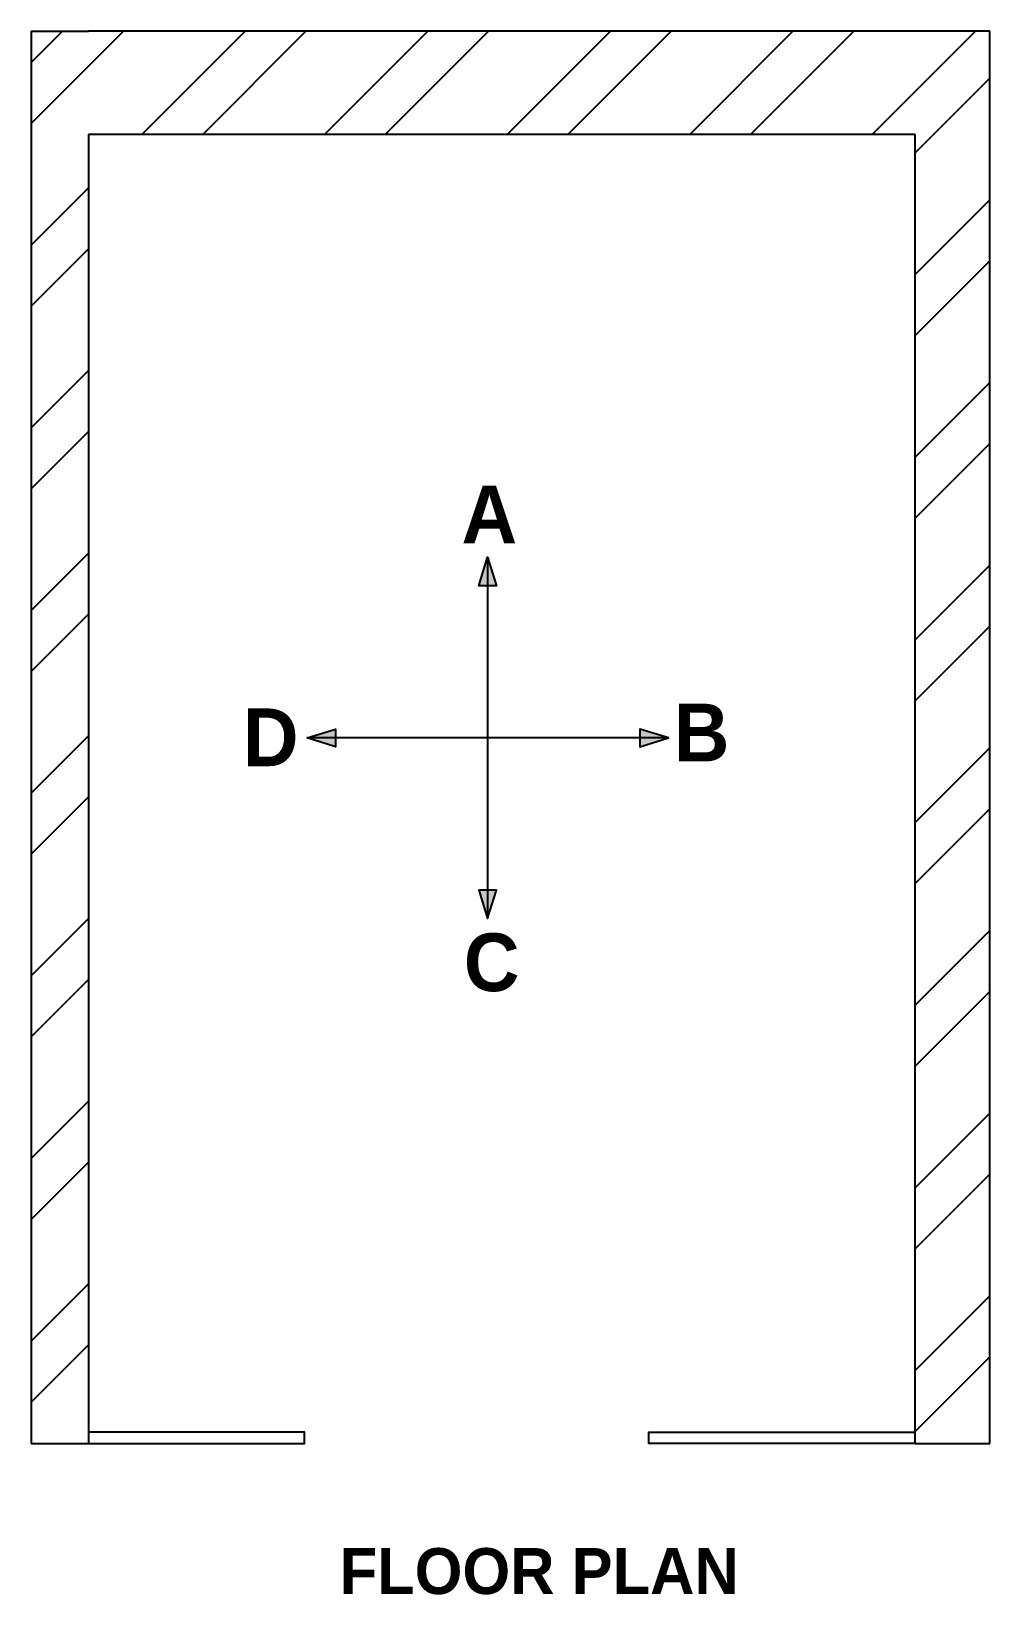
# Model space of a CAD drawing. Header units: inches. Extents: x 9636 to 21597, y -10243 to 557.
# Drawn here: x 10537.3 to 10620.8, y -4376.5 to -4240.3 of the extents above; entities that cross this region are included whole.
import ezdxf

# ---------------------------------------------------------------- set-up
doc = ezdxf.new("R2010")
doc.units = ezdxf.units.IN
doc.header["$MEASUREMENT"] = 0
doc.layers.add('.', color=30, linetype='Continuous')
doc.layers.add('IEL-HATCH-002', color=7, linetype='Continuous')
doc.styles.add('HEMI', font='stylu.ttf')

# ---------------------------------------------------------------- blocks, each defined once
blk = doc.blocks.new('3er')
at = {"layer": '.', "true_color": 0x991b1e}
h = blk.add_hatch(color=244, dxfattribs=at)
h.dxf.hatch_style = 1
h.paths.add_polyline_path([(8815.12, -1433.88), (8814.52, -1435.86), (8815.12, -1435.86)])
h.paths.add_polyline_path([(8815.12, -1433.88), (8815.12, -1435.86), (8815.73, -1435.86)])
h = blk.add_hatch(color=244, dxfattribs=at)
h.dxf.hatch_style = 1
h.paths.add_polyline_path([(8802.61, -1446.39), (8804.59, -1447), (8804.59, -1446.39)])
h.paths.add_polyline_path([(8802.61, -1446.39), (8804.59, -1446.39), (8804.59, -1445.79)])
h = blk.add_hatch(color=244, dxfattribs=at)
h.dxf.hatch_style = 1
h.paths.add_polyline_path([(8827.64, -1446.39), (8825.66, -1447), (8825.66, -1446.39)])
h.paths.add_polyline_path([(8827.64, -1446.39), (8825.66, -1446.39), (8825.66, -1445.79)])
h = blk.add_hatch(color=244, dxfattribs=at)
h.dxf.hatch_style = 1
h.paths.add_polyline_path([(8815.12, -1458.9), (8814.52, -1456.93), (8815.12, -1456.93)])
h.paths.add_polyline_path([(8815.12, -1458.9), (8815.12, -1456.93), (8815.73, -1456.93)])
at = {"color": 244, "true_color": 0x991b1e}
for p, q in [((8815.12, -1433.88), (8815.12, -1458.9)), ((8827.64, -1446.39), (8802.61, -1446.39))]:
    blk.add_line(p, q, dxfattribs=at)
for points in [[(8815.12, -1435.86), (8814.52, -1435.86), (8815.12, -1433.88), (8815.73, -1435.86)], [(8804.59, -1446.39), (8804.59, -1447), (8802.61, -1446.39), (8804.59, -1445.79)], [(8825.66, -1446.39), (8825.66, -1447), (8827.64, -1446.39), (8825.66, -1445.79)], [(8815.12, -1456.93), (8814.52, -1456.93), (8815.12, -1458.9), (8815.73, -1456.93)]]:
    blk.add_lwpolyline(points, close=True, dxfattribs=at)
at = {"color": 242, "true_color": 0xcd2027, "char_height": 4, "attachment_point": 1, "style": 'HEMI'}
for s, insert in [('\\pxqc;{\\fStylus BT|b1|i0|c0|p34;A}', (8811.13, -1428.92)), ('\\pxqc;{\\fStylus BT|b1|i0|c0|p34;\\C240;\\c2367469;B}', (8825.83, -1444.02))]:
    blk.add_mtext_dynamic_manual_height_columns(s, width=8.2169, gutter_width=12.5, heights=[0], dxfattribs=dict(at, insert=insert))
at = {"color": 244, "true_color": 0x991b1e, "char_height": 4, "attachment_point": 1, "style": 'HEMI'}
for s, insert in [('\\pxqc;{\\fStylus BT|b1|i0|c0|p34;\\C240;\\c2367469;D}', (8795.98, -1444.35)), ('\\pxqc;{\\fStylus BT|b1|i0|c0|p34;\\C240;\\c2367469;C}', (8811.29, -1459.93))]:
    blk.add_mtext_dynamic_manual_height_columns(s, width=8.2169, gutter_width=12.5, heights=[0], dxfattribs=dict(at, insert=insert))

msp = doc.modelspace()

# ---------------------------------------------------------------- hatches: boundary and pattern name
at = {"layer": 'IEL-HATCH-002', "true_color": 0xf27172, "transparency": 33554687}
h = msp.add_hatch(dxfattribs=at)
h.set_pattern_fill('ANSI32', color=11, scale=30)
h.paths.add_polyline_path([(10620.78, -4240.3), (10542.28, -4240.3), (10537.28, -4240.3), (10537.28, -4363.3), (10542.28, -4363.3), (10542.28, -4249.3), (10566.27, -4249.3), (10590.26, -4249.3), (10614.26, -4249.3), (10614.28, -4249.3), (10614.28, -4363.3), (10620.78, -4363.3)])

# ---------------------------------------------------------------- linework, layer by layer
for p, q in [((10537.28, -4240.3), (10542.28, -4240.3)), ((10537.28, -4240.3), (10537.28, -4363.3)), ((10620.78, -4240.3), (10542.28, -4240.3)), ((10620.78, -4363.3), (10620.78, -4240.3)), ((10542.28, -4249.3), (10542.28, -4363.3)), ((10614.28, -4249.3), (10542.28, -4249.3)), ((10614.28, -4363.3), (10614.28, -4249.3)), ((10537.28, -4363.3), (10542.28, -4363.3)), ((10614.28, -4363.3), (10620.78, -4363.3))]:
    msp.add_line(p, q)
at = {"color": 152, "true_color": 0x2776bb}
for points in [[(10542.28, -4363.3), (10561.08, -4363.3), (10561.08, -4362.3), (10542.28, -4362.3)], [(10614.28, -4363.3), (10591.08, -4363.3), (10591.08, -4362.3), (10614.28, -4362.3)]]:
    msp.add_lwpolyline(points, dxfattribs=at)

# ---------------------------------------------------------------- block references
at = {"xscale": 1.257540437807191, "yscale": 1.257540437807191, "zscale": 1.257540437807191}
msp.add_blockref('3er', (-508.33, -2482.94), dxfattribs=at)

# ---------------------------------------------------------------- texts
at = {"color": 1, "lineweight": 15, "insert": (10622.11, -4372.39), "char_height": 4, "width": 81.1585, "attachment_point": 3, "rotation": 0.0094, "style": 'HEMI'}
msp.add_mtext('\\pxqc;{\\fStylus BT|b1|i0|c0|p34;FLOOR PLAN}', dxfattribs=at)

doc.saveas('drawing.dxf')
